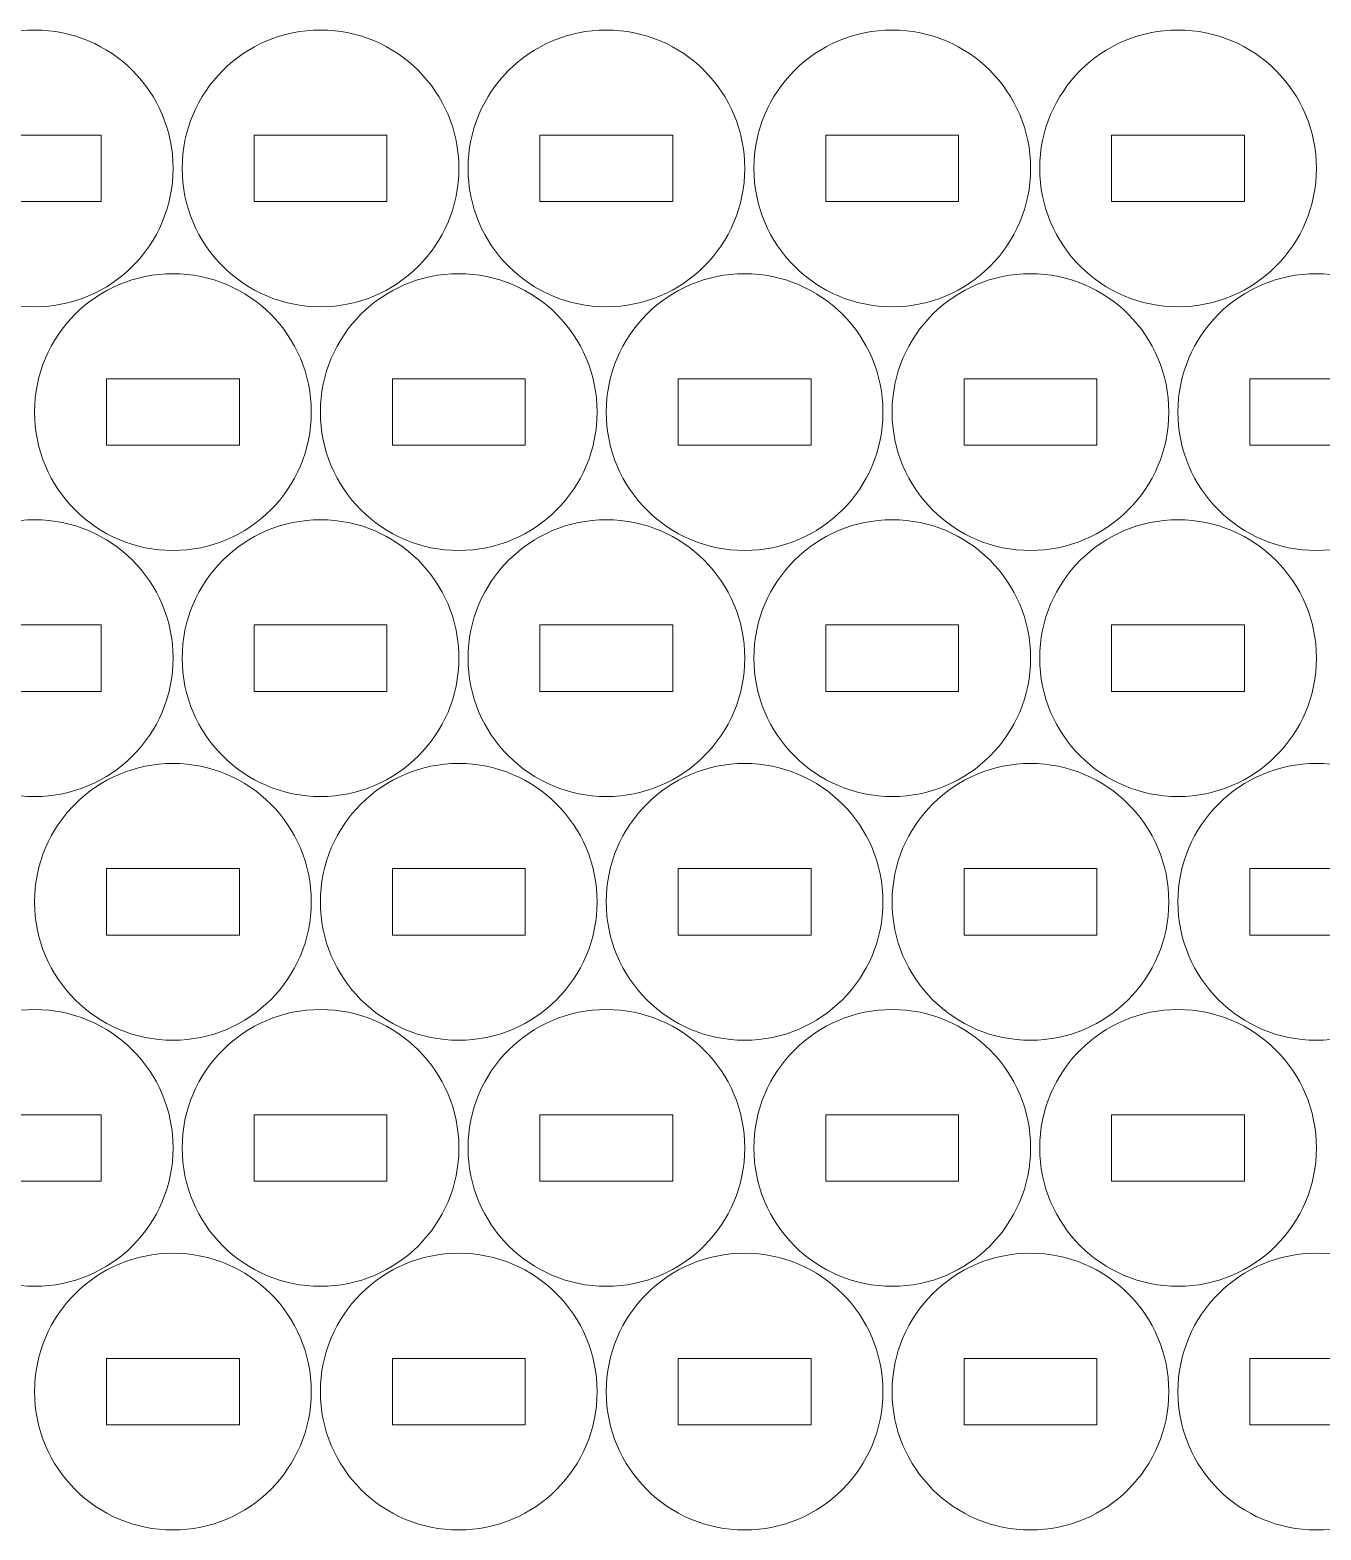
# Model space of a CAD drawing. Header units: millimetres. Extents: x -464 to 464, y -220 to 220.
# Drawn here: x -57.7 to 0.7, y -219.9 to -152.1 of the extents above; entities that cross this region are included whole.
import ezdxf

# ---------------------------------------------------------------- set-up
doc = ezdxf.new("R2010")
doc.units = ezdxf.units.MM
doc.header["$MEASUREMENT"] = 0
doc.layers.add('Camada 1', color=7, linetype='Continuous')

msp = doc.modelspace()

# ---------------------------------------------------------------- linework, layer by layer
at = {"layer": 'Camada 1', "lineweight": 20}
for points in [[(-57.4505, -152.1261), (-53.9988, -152.1261), (-51.2005, -154.9244), (-51.2005, -158.3761), (-51.2005, -158.3761), (-51.2005, -161.8278), (-53.9988, -164.6261), (-57.4505, -164.6261), (-57.4505, -164.6261), (-60.9022, -164.6261), (-63.7005, -161.8278), (-63.7005, -158.3761), (-63.7005, -158.3761), (-63.7005, -154.9244), (-60.9022, -152.1261), (-57.4505, -152.1261)], [(-44.5388, -152.1261), (-41.0871, -152.1261), (-38.2888, -154.9244), (-38.2888, -158.3761), (-38.2888, -158.3761), (-38.2888, -161.8278), (-41.0871, -164.6261), (-44.5388, -164.6261), (-44.5388, -164.6261), (-47.9905, -164.6261), (-50.7888, -161.8278), (-50.7888, -158.3761), (-50.7888, -158.3761), (-50.7888, -154.9244), (-47.9905, -152.1261), (-44.5388, -152.1261)], [(-31.6271, -152.1261), (-28.1754, -152.1261), (-25.3771, -154.9244), (-25.3771, -158.3761), (-25.3771, -158.3761), (-25.3771, -161.8278), (-28.1754, -164.6261), (-31.6271, -164.6261), (-31.6271, -164.6261), (-35.0788, -164.6261), (-37.8771, -161.8278), (-37.8771, -158.3761), (-37.8771, -158.3761), (-37.8771, -154.9244), (-35.0788, -152.1261), (-31.6271, -152.1261)], [(-18.7154, -152.1261), (-15.2637, -152.1261), (-12.4654, -154.9244), (-12.4654, -158.3761), (-12.4654, -158.3761), (-12.4654, -161.8278), (-15.2637, -164.6261), (-18.7154, -164.6261), (-18.7154, -164.6261), (-22.1671, -164.6261), (-24.9654, -161.8278), (-24.9654, -158.3761), (-24.9654, -158.3761), (-24.9654, -154.9244), (-22.1671, -152.1261), (-18.7154, -152.1261)], [(-5.8037, -152.1261), (-2.352, -152.1261), (0.4463, -154.9244), (0.4463, -158.3761), (0.4463, -158.3761), (0.4463, -161.8278), (-2.352, -164.6261), (-5.8037, -164.6261), (-5.8037, -164.6261), (-9.2554, -164.6261), (-12.0537, -161.8278), (-12.0537, -158.3761), (-12.0537, -158.3761), (-12.0537, -154.9244), (-9.2554, -152.1261), (-5.8037, -152.1261)], [(-60.4505, -156.8761), (-60.4505, -156.8761), (-54.4505, -156.8761), (-54.4505, -156.8761), (-54.4505, -156.8761), (-54.4505, -156.8761), (-54.4505, -159.8761), (-54.4505, -159.8761), (-54.4505, -159.8761), (-54.4505, -159.8761), (-60.4505, -159.8761), (-60.4505, -159.8761), (-60.4505, -159.8761), (-60.4505, -159.8761), (-60.4505, -156.8761), (-60.4505, -156.8761)], [(-47.5388, -156.8761), (-47.5388, -156.8761), (-41.5388, -156.8761), (-41.5388, -156.8761), (-41.5388, -156.8761), (-41.5388, -156.8761), (-41.5388, -159.8761), (-41.5388, -159.8761), (-41.5388, -159.8761), (-41.5388, -159.8761), (-47.5388, -159.8761), (-47.5388, -159.8761), (-47.5388, -159.8761), (-47.5388, -159.8761), (-47.5388, -156.8761), (-47.5388, -156.8761)], [(-34.6271, -156.8761), (-34.6271, -156.8761), (-28.6271, -156.8761), (-28.6271, -156.8761), (-28.6271, -156.8761), (-28.6271, -156.8761), (-28.6271, -159.8761), (-28.6271, -159.8761), (-28.6271, -159.8761), (-28.6271, -159.8761), (-34.6271, -159.8761), (-34.6271, -159.8761), (-34.6271, -159.8761), (-34.6271, -159.8761), (-34.6271, -156.8761), (-34.6271, -156.8761)], [(-21.7154, -156.8761), (-21.7154, -156.8761), (-15.7154, -156.8761), (-15.7154, -156.8761), (-15.7154, -156.8761), (-15.7154, -156.8761), (-15.7154, -159.8761), (-15.7154, -159.8761), (-15.7154, -159.8761), (-15.7154, -159.8761), (-21.7154, -159.8761), (-21.7154, -159.8761), (-21.7154, -159.8761), (-21.7154, -159.8761), (-21.7154, -156.8761), (-21.7154, -156.8761)], [(-8.8037, -156.8761), (-8.8037, -156.8761), (-2.8037, -156.8761), (-2.8037, -156.8761), (-2.8037, -156.8761), (-2.8037, -156.8761), (-2.8037, -159.8761), (-2.8037, -159.8761), (-2.8037, -159.8761), (-2.8037, -159.8761), (-8.8037, -159.8761), (-8.8037, -159.8761), (-8.8037, -159.8761), (-8.8037, -159.8761), (-8.8037, -156.8761), (-8.8037, -156.8761)], [(-51.2064, -163.1328), (-47.7547, -163.1328), (-44.9564, -165.9311), (-44.9564, -169.3828), (-44.9564, -169.3828), (-44.9564, -172.8345), (-47.7547, -175.6328), (-51.2064, -175.6328), (-51.2064, -175.6328), (-54.6581, -175.6328), (-57.4564, -172.8345), (-57.4564, -169.3828), (-57.4564, -169.3828), (-57.4564, -165.9311), (-54.6581, -163.1328), (-51.2064, -163.1328)], [(-38.2947, -163.1328), (-34.843, -163.1328), (-32.0447, -165.9311), (-32.0447, -169.3828), (-32.0447, -169.3828), (-32.0447, -172.8345), (-34.843, -175.6328), (-38.2947, -175.6328), (-38.2947, -175.6328), (-41.7464, -175.6328), (-44.5447, -172.8345), (-44.5447, -169.3828), (-44.5447, -169.3828), (-44.5447, -165.9311), (-41.7464, -163.1328), (-38.2947, -163.1328)], [(-25.383, -163.1328), (-21.9313, -163.1328), (-19.133, -165.9311), (-19.133, -169.3828), (-19.133, -169.3828), (-19.133, -172.8345), (-21.9313, -175.6328), (-25.383, -175.6328), (-25.383, -175.6328), (-28.8347, -175.6328), (-31.633, -172.8345), (-31.633, -169.3828), (-31.633, -169.3828), (-31.633, -165.9311), (-28.8347, -163.1328), (-25.383, -163.1328)], [(-12.4713, -163.1328), (-9.0196, -163.1328), (-6.2213, -165.9311), (-6.2213, -169.3828), (-6.2213, -169.3828), (-6.2213, -172.8345), (-9.0196, -175.6328), (-12.4713, -175.6328), (-12.4713, -175.6328), (-15.923, -175.6328), (-18.7213, -172.8345), (-18.7213, -169.3828), (-18.7213, -169.3828), (-18.7213, -165.9311), (-15.923, -163.1328), (-12.4713, -163.1328)], [(0.4404, -163.1328), (3.8921, -163.1328), (6.6904, -165.9311), (6.6904, -169.3828), (6.6904, -169.3828), (6.6904, -172.8345), (3.8921, -175.6328), (0.4404, -175.6328), (0.4404, -175.6328), (-3.0113, -175.6328), (-5.8096, -172.8345), (-5.8096, -169.3828), (-5.8096, -169.3828), (-5.8096, -165.9311), (-3.0113, -163.1328), (0.4404, -163.1328)], [(-54.2064, -167.8828), (-54.2064, -167.8828), (-48.2064, -167.8828), (-48.2064, -167.8828), (-48.2064, -167.8828), (-48.2064, -167.8828), (-48.2064, -170.8828), (-48.2064, -170.8828), (-48.2064, -170.8828), (-48.2064, -170.8828), (-54.2064, -170.8828), (-54.2064, -170.8828), (-54.2064, -170.8828), (-54.2064, -170.8828), (-54.2064, -167.8828), (-54.2064, -167.8828)], [(-41.2947, -167.8828), (-41.2947, -167.8828), (-35.2947, -167.8828), (-35.2947, -167.8828), (-35.2947, -167.8828), (-35.2947, -167.8828), (-35.2947, -170.8828), (-35.2947, -170.8828), (-35.2947, -170.8828), (-35.2947, -170.8828), (-41.2947, -170.8828), (-41.2947, -170.8828), (-41.2947, -170.8828), (-41.2947, -170.8828), (-41.2947, -167.8828), (-41.2947, -167.8828)], [(-28.383, -167.8828), (-28.383, -167.8828), (-22.383, -167.8828), (-22.383, -167.8828), (-22.383, -167.8828), (-22.383, -167.8828), (-22.383, -170.8828), (-22.383, -170.8828), (-22.383, -170.8828), (-22.383, -170.8828), (-28.383, -170.8828), (-28.383, -170.8828), (-28.383, -170.8828), (-28.383, -170.8828), (-28.383, -167.8828), (-28.383, -167.8828)], [(-15.4713, -167.8828), (-15.4713, -167.8828), (-9.4713, -167.8828), (-9.4713, -167.8828), (-9.4713, -167.8828), (-9.4713, -167.8828), (-9.4713, -170.8828), (-9.4713, -170.8828), (-9.4713, -170.8828), (-9.4713, -170.8828), (-15.4713, -170.8828), (-15.4713, -170.8828), (-15.4713, -170.8828), (-15.4713, -170.8828), (-15.4713, -167.8828), (-15.4713, -167.8828)], [(-2.5596, -167.8828), (-2.5596, -167.8828), (3.4404, -167.8828), (3.4404, -167.8828), (3.4404, -167.8828), (3.4404, -167.8828), (3.4404, -170.8828), (3.4404, -170.8828), (3.4404, -170.8828), (3.4404, -170.8828), (-2.5596, -170.8828), (-2.5596, -170.8828), (-2.5596, -170.8828), (-2.5596, -170.8828), (-2.5596, -167.8828), (-2.5596, -167.8828)], [(-57.4505, -174.2453), (-53.9988, -174.2453), (-51.2005, -177.0436), (-51.2005, -180.4953), (-51.2005, -180.4953), (-51.2005, -183.947), (-53.9988, -186.7453), (-57.4505, -186.7453), (-57.4505, -186.7453), (-60.9022, -186.7453), (-63.7005, -183.947), (-63.7005, -180.4953), (-63.7005, -180.4953), (-63.7005, -177.0436), (-60.9022, -174.2453), (-57.4505, -174.2453)], [(-44.5388, -174.2453), (-41.0871, -174.2453), (-38.2888, -177.0436), (-38.2888, -180.4953), (-38.2888, -180.4953), (-38.2888, -183.947), (-41.0871, -186.7453), (-44.5388, -186.7453), (-44.5388, -186.7453), (-47.9905, -186.7453), (-50.7888, -183.947), (-50.7888, -180.4953), (-50.7888, -180.4953), (-50.7888, -177.0436), (-47.9905, -174.2453), (-44.5388, -174.2453)], [(-31.6271, -174.2453), (-28.1754, -174.2453), (-25.3771, -177.0436), (-25.3771, -180.4953), (-25.3771, -180.4953), (-25.3771, -183.947), (-28.1754, -186.7453), (-31.6271, -186.7453), (-31.6271, -186.7453), (-35.0788, -186.7453), (-37.8771, -183.947), (-37.8771, -180.4953), (-37.8771, -180.4953), (-37.8771, -177.0436), (-35.0788, -174.2453), (-31.6271, -174.2453)], [(-18.7154, -174.2453), (-15.2637, -174.2453), (-12.4654, -177.0436), (-12.4654, -180.4953), (-12.4654, -180.4953), (-12.4654, -183.947), (-15.2637, -186.7453), (-18.7154, -186.7453), (-18.7154, -186.7453), (-22.1671, -186.7453), (-24.9654, -183.947), (-24.9654, -180.4953), (-24.9654, -180.4953), (-24.9654, -177.0436), (-22.1671, -174.2453), (-18.7154, -174.2453)], [(-5.8037, -174.2453), (-2.352, -174.2453), (0.4463, -177.0436), (0.4463, -180.4953), (0.4463, -180.4953), (0.4463, -183.947), (-2.352, -186.7453), (-5.8037, -186.7453), (-5.8037, -186.7453), (-9.2554, -186.7453), (-12.0537, -183.947), (-12.0537, -180.4953), (-12.0537, -180.4953), (-12.0537, -177.0436), (-9.2554, -174.2453), (-5.8037, -174.2453)], [(-60.4505, -178.9953), (-60.4505, -178.9953), (-54.4505, -178.9953), (-54.4505, -178.9953), (-54.4505, -178.9953), (-54.4505, -178.9953), (-54.4505, -181.9953), (-54.4505, -181.9953), (-54.4505, -181.9953), (-54.4505, -181.9953), (-60.4505, -181.9953), (-60.4505, -181.9953), (-60.4505, -181.9953), (-60.4505, -181.9953), (-60.4505, -178.9953), (-60.4505, -178.9953)], [(-47.5388, -178.9953), (-47.5388, -178.9953), (-41.5388, -178.9953), (-41.5388, -178.9953), (-41.5388, -178.9953), (-41.5388, -178.9953), (-41.5388, -181.9953), (-41.5388, -181.9953), (-41.5388, -181.9953), (-41.5388, -181.9953), (-47.5388, -181.9953), (-47.5388, -181.9953), (-47.5388, -181.9953), (-47.5388, -181.9953), (-47.5388, -178.9953), (-47.5388, -178.9953)], [(-34.6271, -178.9953), (-34.6271, -178.9953), (-28.6271, -178.9953), (-28.6271, -178.9953), (-28.6271, -178.9953), (-28.6271, -178.9953), (-28.6271, -181.9953), (-28.6271, -181.9953), (-28.6271, -181.9953), (-28.6271, -181.9953), (-34.6271, -181.9953), (-34.6271, -181.9953), (-34.6271, -181.9953), (-34.6271, -181.9953), (-34.6271, -178.9953), (-34.6271, -178.9953)], [(-21.7154, -178.9953), (-21.7154, -178.9953), (-15.7154, -178.9953), (-15.7154, -178.9953), (-15.7154, -178.9953), (-15.7154, -178.9953), (-15.7154, -181.9953), (-15.7154, -181.9953), (-15.7154, -181.9953), (-15.7154, -181.9953), (-21.7154, -181.9953), (-21.7154, -181.9953), (-21.7154, -181.9953), (-21.7154, -181.9953), (-21.7154, -178.9953), (-21.7154, -178.9953)], [(-8.8037, -178.9953), (-8.8037, -178.9953), (-2.8037, -178.9953), (-2.8037, -178.9953), (-2.8037, -178.9953), (-2.8037, -178.9953), (-2.8037, -181.9953), (-2.8037, -181.9953), (-2.8037, -181.9953), (-2.8037, -181.9953), (-8.8037, -181.9953), (-8.8037, -181.9953), (-8.8037, -181.9953), (-8.8037, -181.9953), (-8.8037, -178.9953), (-8.8037, -178.9953)], [(-51.2064, -185.252), (-47.7547, -185.252), (-44.9564, -188.0503), (-44.9564, -191.502), (-44.9564, -191.502), (-44.9564, -194.9537), (-47.7547, -197.752), (-51.2064, -197.752), (-51.2064, -197.752), (-54.6581, -197.752), (-57.4564, -194.9537), (-57.4564, -191.502), (-57.4564, -191.502), (-57.4564, -188.0503), (-54.6581, -185.252), (-51.2064, -185.252)], [(-38.2947, -185.252), (-34.843, -185.252), (-32.0447, -188.0503), (-32.0447, -191.502), (-32.0447, -191.502), (-32.0447, -194.9537), (-34.843, -197.752), (-38.2947, -197.752), (-38.2947, -197.752), (-41.7464, -197.752), (-44.5447, -194.9537), (-44.5447, -191.502), (-44.5447, -191.502), (-44.5447, -188.0503), (-41.7464, -185.252), (-38.2947, -185.252)], [(-25.383, -185.252), (-21.9313, -185.252), (-19.133, -188.0503), (-19.133, -191.502), (-19.133, -191.502), (-19.133, -194.9537), (-21.9313, -197.752), (-25.383, -197.752), (-25.383, -197.752), (-28.8347, -197.752), (-31.633, -194.9537), (-31.633, -191.502), (-31.633, -191.502), (-31.633, -188.0503), (-28.8347, -185.252), (-25.383, -185.252)], [(-12.4713, -185.252), (-9.0196, -185.252), (-6.2213, -188.0503), (-6.2213, -191.502), (-6.2213, -191.502), (-6.2213, -194.9537), (-9.0196, -197.752), (-12.4713, -197.752), (-12.4713, -197.752), (-15.923, -197.752), (-18.7213, -194.9537), (-18.7213, -191.502), (-18.7213, -191.502), (-18.7213, -188.0503), (-15.923, -185.252), (-12.4713, -185.252)], [(0.4404, -185.252), (3.8921, -185.252), (6.6904, -188.0503), (6.6904, -191.502), (6.6904, -191.502), (6.6904, -194.9537), (3.8921, -197.752), (0.4404, -197.752), (0.4404, -197.752), (-3.0113, -197.752), (-5.8096, -194.9537), (-5.8096, -191.502), (-5.8096, -191.502), (-5.8096, -188.0503), (-3.0113, -185.252), (0.4404, -185.252)], [(-54.2064, -190.002), (-54.2064, -190.002), (-48.2064, -190.002), (-48.2064, -190.002), (-48.2064, -190.002), (-48.2064, -190.002), (-48.2064, -193.002), (-48.2064, -193.002), (-48.2064, -193.002), (-48.2064, -193.002), (-54.2064, -193.002), (-54.2064, -193.002), (-54.2064, -193.002), (-54.2064, -193.002), (-54.2064, -190.002), (-54.2064, -190.002)], [(-41.2947, -190.002), (-41.2947, -190.002), (-35.2947, -190.002), (-35.2947, -190.002), (-35.2947, -190.002), (-35.2947, -190.002), (-35.2947, -193.002), (-35.2947, -193.002), (-35.2947, -193.002), (-35.2947, -193.002), (-41.2947, -193.002), (-41.2947, -193.002), (-41.2947, -193.002), (-41.2947, -193.002), (-41.2947, -190.002), (-41.2947, -190.002)], [(-28.383, -190.002), (-28.383, -190.002), (-22.383, -190.002), (-22.383, -190.002), (-22.383, -190.002), (-22.383, -190.002), (-22.383, -193.002), (-22.383, -193.002), (-22.383, -193.002), (-22.383, -193.002), (-28.383, -193.002), (-28.383, -193.002), (-28.383, -193.002), (-28.383, -193.002), (-28.383, -190.002), (-28.383, -190.002)], [(-15.4713, -190.002), (-15.4713, -190.002), (-9.4713, -190.002), (-9.4713, -190.002), (-9.4713, -190.002), (-9.4713, -190.002), (-9.4713, -193.002), (-9.4713, -193.002), (-9.4713, -193.002), (-9.4713, -193.002), (-15.4713, -193.002), (-15.4713, -193.002), (-15.4713, -193.002), (-15.4713, -193.002), (-15.4713, -190.002), (-15.4713, -190.002)], [(-2.5596, -190.002), (-2.5596, -190.002), (3.4404, -190.002), (3.4404, -190.002), (3.4404, -190.002), (3.4404, -190.002), (3.4404, -193.002), (3.4404, -193.002), (3.4404, -193.002), (3.4404, -193.002), (-2.5596, -193.002), (-2.5596, -193.002), (-2.5596, -193.002), (-2.5596, -193.002), (-2.5596, -190.002), (-2.5596, -190.002)], [(-57.4505, -196.3645), (-53.9988, -196.3645), (-51.2005, -199.1628), (-51.2005, -202.6145), (-51.2005, -202.6145), (-51.2005, -206.0662), (-53.9988, -208.8645), (-57.4505, -208.8645), (-57.4505, -208.8645), (-60.9022, -208.8645), (-63.7005, -206.0662), (-63.7005, -202.6145), (-63.7005, -202.6145), (-63.7005, -199.1628), (-60.9022, -196.3645), (-57.4505, -196.3645)], [(-44.5388, -196.3645), (-41.0871, -196.3645), (-38.2888, -199.1628), (-38.2888, -202.6145), (-38.2888, -202.6145), (-38.2888, -206.0662), (-41.0871, -208.8645), (-44.5388, -208.8645), (-44.5388, -208.8645), (-47.9905, -208.8645), (-50.7888, -206.0662), (-50.7888, -202.6145), (-50.7888, -202.6145), (-50.7888, -199.1628), (-47.9905, -196.3645), (-44.5388, -196.3645)], [(-31.6271, -196.3645), (-28.1754, -196.3645), (-25.3771, -199.1628), (-25.3771, -202.6145), (-25.3771, -202.6145), (-25.3771, -206.0662), (-28.1754, -208.8645), (-31.6271, -208.8645), (-31.6271, -208.8645), (-35.0788, -208.8645), (-37.8771, -206.0662), (-37.8771, -202.6145), (-37.8771, -202.6145), (-37.8771, -199.1628), (-35.0788, -196.3645), (-31.6271, -196.3645)], [(-18.7154, -196.3645), (-15.2637, -196.3645), (-12.4654, -199.1628), (-12.4654, -202.6145), (-12.4654, -202.6145), (-12.4654, -206.0662), (-15.2637, -208.8645), (-18.7154, -208.8645), (-18.7154, -208.8645), (-22.1671, -208.8645), (-24.9654, -206.0662), (-24.9654, -202.6145), (-24.9654, -202.6145), (-24.9654, -199.1628), (-22.1671, -196.3645), (-18.7154, -196.3645)], [(-5.8037, -196.3645), (-2.352, -196.3645), (0.4463, -199.1628), (0.4463, -202.6145), (0.4463, -202.6145), (0.4463, -206.0662), (-2.352, -208.8645), (-5.8037, -208.8645), (-5.8037, -208.8645), (-9.2554, -208.8645), (-12.0537, -206.0662), (-12.0537, -202.6145), (-12.0537, -202.6145), (-12.0537, -199.1628), (-9.2554, -196.3645), (-5.8037, -196.3645)], [(-60.4505, -201.1145), (-60.4505, -201.1145), (-54.4505, -201.1145), (-54.4505, -201.1145), (-54.4505, -201.1145), (-54.4505, -201.1145), (-54.4505, -204.1145), (-54.4505, -204.1145), (-54.4505, -204.1145), (-54.4505, -204.1145), (-60.4505, -204.1145), (-60.4505, -204.1145), (-60.4505, -204.1145), (-60.4505, -204.1145), (-60.4505, -201.1145), (-60.4505, -201.1145)], [(-47.5388, -201.1145), (-47.5388, -201.1145), (-41.5388, -201.1145), (-41.5388, -201.1145), (-41.5388, -201.1145), (-41.5388, -201.1145), (-41.5388, -204.1145), (-41.5388, -204.1145), (-41.5388, -204.1145), (-41.5388, -204.1145), (-47.5388, -204.1145), (-47.5388, -204.1145), (-47.5388, -204.1145), (-47.5388, -204.1145), (-47.5388, -201.1145), (-47.5388, -201.1145)], [(-34.6271, -201.1145), (-34.6271, -201.1145), (-28.6271, -201.1145), (-28.6271, -201.1145), (-28.6271, -201.1145), (-28.6271, -201.1145), (-28.6271, -204.1145), (-28.6271, -204.1145), (-28.6271, -204.1145), (-28.6271, -204.1145), (-34.6271, -204.1145), (-34.6271, -204.1145), (-34.6271, -204.1145), (-34.6271, -204.1145), (-34.6271, -201.1145), (-34.6271, -201.1145)], [(-21.7154, -201.1145), (-21.7154, -201.1145), (-15.7154, -201.1145), (-15.7154, -201.1145), (-15.7154, -201.1145), (-15.7154, -201.1145), (-15.7154, -204.1145), (-15.7154, -204.1145), (-15.7154, -204.1145), (-15.7154, -204.1145), (-21.7154, -204.1145), (-21.7154, -204.1145), (-21.7154, -204.1145), (-21.7154, -204.1145), (-21.7154, -201.1145), (-21.7154, -201.1145)], [(-8.8037, -201.1145), (-8.8037, -201.1145), (-2.8037, -201.1145), (-2.8037, -201.1145), (-2.8037, -201.1145), (-2.8037, -201.1145), (-2.8037, -204.1145), (-2.8037, -204.1145), (-2.8037, -204.1145), (-2.8037, -204.1145), (-8.8037, -204.1145), (-8.8037, -204.1145), (-8.8037, -204.1145), (-8.8037, -204.1145), (-8.8037, -201.1145), (-8.8037, -201.1145)], [(-51.2064, -207.3712), (-47.7547, -207.3712), (-44.9564, -210.1695), (-44.9564, -213.6212), (-44.9564, -213.6212), (-44.9564, -217.0729), (-47.7547, -219.8712), (-51.2064, -219.8712), (-51.2064, -219.8712), (-54.6581, -219.8712), (-57.4564, -217.0729), (-57.4564, -213.6212), (-57.4564, -213.6212), (-57.4564, -210.1695), (-54.6581, -207.3712), (-51.2064, -207.3712)], [(-38.2947, -207.3712), (-34.843, -207.3712), (-32.0447, -210.1695), (-32.0447, -213.6212), (-32.0447, -213.6212), (-32.0447, -217.0729), (-34.843, -219.8712), (-38.2947, -219.8712), (-38.2947, -219.8712), (-41.7464, -219.8712), (-44.5447, -217.0729), (-44.5447, -213.6212), (-44.5447, -213.6212), (-44.5447, -210.1695), (-41.7464, -207.3712), (-38.2947, -207.3712)], [(-25.383, -207.3712), (-21.9313, -207.3712), (-19.133, -210.1695), (-19.133, -213.6212), (-19.133, -213.6212), (-19.133, -217.0729), (-21.9313, -219.8712), (-25.383, -219.8712), (-25.383, -219.8712), (-28.8347, -219.8712), (-31.633, -217.0729), (-31.633, -213.6212), (-31.633, -213.6212), (-31.633, -210.1695), (-28.8347, -207.3712), (-25.383, -207.3712)], [(-12.4713, -207.3712), (-9.0196, -207.3712), (-6.2213, -210.1695), (-6.2213, -213.6212), (-6.2213, -213.6212), (-6.2213, -217.0729), (-9.0196, -219.8712), (-12.4713, -219.8712), (-12.4713, -219.8712), (-15.923, -219.8712), (-18.7213, -217.0729), (-18.7213, -213.6212), (-18.7213, -213.6212), (-18.7213, -210.1695), (-15.923, -207.3712), (-12.4713, -207.3712)], [(0.4404, -207.3712), (3.8921, -207.3712), (6.6904, -210.1695), (6.6904, -213.6212), (6.6904, -213.6212), (6.6904, -217.0729), (3.8921, -219.8712), (0.4404, -219.8712), (0.4404, -219.8712), (-3.0113, -219.8712), (-5.8096, -217.0729), (-5.8096, -213.6212), (-5.8096, -213.6212), (-5.8096, -210.1695), (-3.0113, -207.3712), (0.4404, -207.3712)], [(-54.2064, -212.1212), (-54.2064, -212.1212), (-48.2064, -212.1212), (-48.2064, -212.1212), (-48.2064, -212.1212), (-48.2064, -212.1212), (-48.2064, -215.1212), (-48.2064, -215.1212), (-48.2064, -215.1212), (-48.2064, -215.1212), (-54.2064, -215.1212), (-54.2064, -215.1212), (-54.2064, -215.1212), (-54.2064, -215.1212), (-54.2064, -212.1212), (-54.2064, -212.1212)], [(-41.2947, -212.1212), (-41.2947, -212.1212), (-35.2947, -212.1212), (-35.2947, -212.1212), (-35.2947, -212.1212), (-35.2947, -212.1212), (-35.2947, -215.1212), (-35.2947, -215.1212), (-35.2947, -215.1212), (-35.2947, -215.1212), (-41.2947, -215.1212), (-41.2947, -215.1212), (-41.2947, -215.1212), (-41.2947, -215.1212), (-41.2947, -212.1212), (-41.2947, -212.1212)], [(-28.383, -212.1212), (-28.383, -212.1212), (-22.383, -212.1212), (-22.383, -212.1212), (-22.383, -212.1212), (-22.383, -212.1212), (-22.383, -215.1212), (-22.383, -215.1212), (-22.383, -215.1212), (-22.383, -215.1212), (-28.383, -215.1212), (-28.383, -215.1212), (-28.383, -215.1212), (-28.383, -215.1212), (-28.383, -212.1212), (-28.383, -212.1212)], [(-15.4713, -212.1212), (-15.4713, -212.1212), (-9.4713, -212.1212), (-9.4713, -212.1212), (-9.4713, -212.1212), (-9.4713, -212.1212), (-9.4713, -215.1212), (-9.4713, -215.1212), (-9.4713, -215.1212), (-9.4713, -215.1212), (-15.4713, -215.1212), (-15.4713, -215.1212), (-15.4713, -215.1212), (-15.4713, -215.1212), (-15.4713, -212.1212), (-15.4713, -212.1212)], [(-2.5596, -212.1212), (-2.5596, -212.1212), (3.4404, -212.1212), (3.4404, -212.1212), (3.4404, -212.1212), (3.4404, -212.1212), (3.4404, -215.1212), (3.4404, -215.1212), (3.4404, -215.1212), (3.4404, -215.1212), (-2.5596, -215.1212), (-2.5596, -215.1212), (-2.5596, -215.1212), (-2.5596, -215.1212), (-2.5596, -212.1212), (-2.5596, -212.1212)]]:
    msp.add_open_spline(points, degree=3, knots=[0, 0, 0, 0, 0.2, 0.2, 0.2, 0.2, 0.4, 0.4, 0.4, 0.4, 0.6, 0.6, 0.6, 0.6, 1, 1, 1, 1], dxfattribs=at)

doc.saveas('drawing.dxf')
